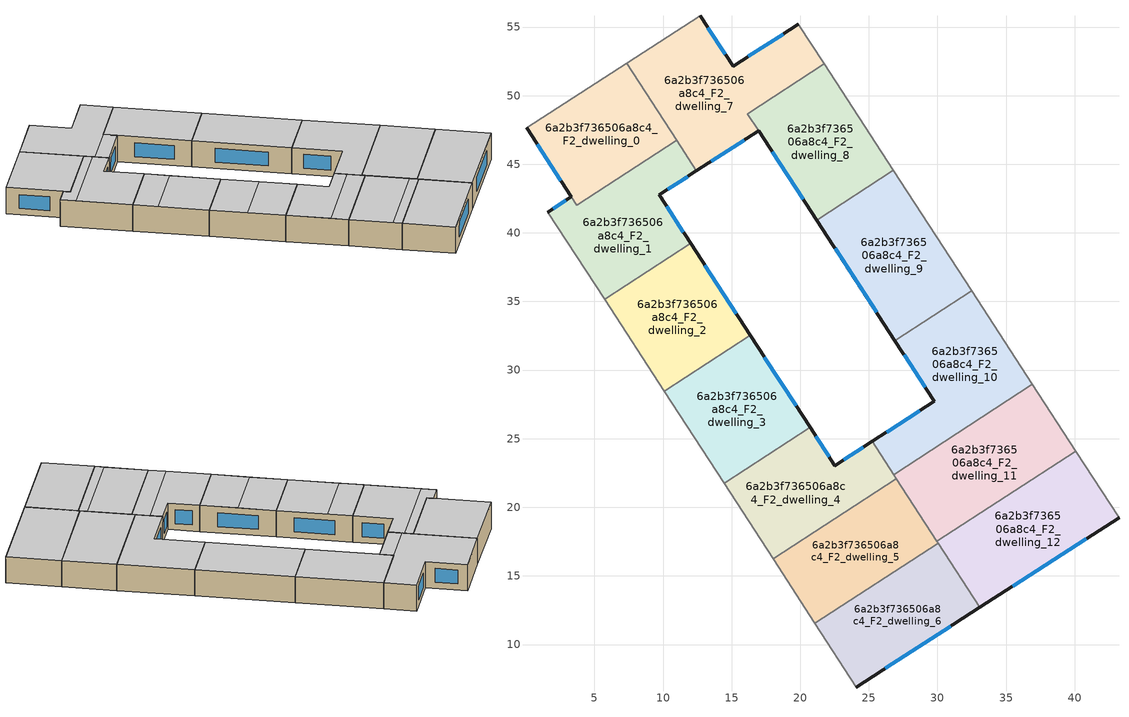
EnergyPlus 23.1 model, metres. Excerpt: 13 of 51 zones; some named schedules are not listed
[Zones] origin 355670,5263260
6a2b3f736506a8c4_F2_dwelling_0
 floor to 6a2b3f736506a8c4_F1_dwelling_0 (EU_floor_Construction): 7.35,52.36 10.99,46.74 3.71,42.01 0.05,47.65 z6
 wall outside (EU_wall_Construction): 0.05,47.65 3.32,42.62 z6:9
 wall adiabatic (EU_wall_Construction): 7.35,52.36 0.05,47.65 z6:9
 wall to 6a2b3f736506a8c4_F2_dwelling_1 (EU_wall_Construction): 3.32,42.62 3.71,42.01 10.99,46.74 z6:9
 wall to 6a2b3f736506a8c4_F2_dwelling_7 (EU_wall_Construction): 10.99,46.74 7.35,52.36 z6:9
 window (EU_Window_Construction): 0.82,46.47 2.55,43.8 z6.7:8.3
 ceiling to 6a2b3f736506a8c4_F3_dwelling_0 (EU_floor_Construction): 10.99,46.74 7.35,52.36 0.05,47.65 3.71,42.01 z9
6a2b3f736506a8c4_F2_dwelling_1
 floor to 6a2b3f736506a8c4_F1_dwelling_1 (EU_floor_Construction): 10.99,46.74 12.44,44.52 9.72,42.76 12.01,39.23 5.74,35.16 1.61,41.52 3.32,42.62 3.71,42.01 z6
 wall outside (EU_wall_Construction): 3.32,42.62 1.61,41.52 / 12.01,39.23 9.72,42.76 12.44,44.52 z6:9
 wall to 6a2b3f736506a8c4_F2_dwelling_2 (EU_wall_Construction): 5.74,35.16 12.01,39.23 z6:9
 wall adiabatic (EU_wall_Construction): 1.61,41.52 5.74,35.16 z6:9
 wall to 6a2b3f736506a8c4_F2_dwelling_7 (EU_wall_Construction): 12.44,44.52 10.99,46.74 z6:9
 window (EU_Window_Construction): 2.92,42.36 2.01,41.78 / 10.36,43.17 11.8,44.1 / 11.47,40.06 10.26,41.93 z6.7:8.3
 ceiling to 6a2b3f736506a8c4_F3_dwelling_1 (EU_floor_Construction): 12.01,39.23 9.72,42.76 12.44,44.52 11.5,45.96 2.52,40.12 5.74,35.16 z9
 ceiling to 6a2b3f736506a8c4_F3_dwelling_0 (EU_floor_Construction): 11.5,45.96 10.99,46.74 3.71,42.01 3.32,42.62 1.61,41.52 2.52,40.12 z9
6a2b3f736506a8c4_F2_dwelling_10
 floor to 6a2b3f736506a8c4_F1_dwelling_10 (EU_floor_Construction): 32.49,35.78 36.92,28.95 26.81,22.38 25.24,24.8 29.78,27.72 26.9,32.15 z6
 wall outside (EU_wall_Construction): 26.9,32.15 29.78,27.72 25.24,24.8 z6:9
 wall to 6a2b3f736506a8c4_F2_dwelling_9 (EU_wall_Construction): 32.49,35.78 26.9,32.15 z6:9
 wall adiabatic (EU_wall_Construction): 36.92,28.95 32.49,35.78 z6:9
 wall to 6a2b3f736506a8c4_F2_dwelling_11 (EU_wall_Construction): 26.81,22.38 36.92,28.95 z6:9
 wall to 6a2b3f736506a8c4_F2_dwelling_4 (EU_wall_Construction): 25.24,24.8 26.81,22.38 z6:9
 window (EU_Window_Construction): 28.71,27.04 26.31,25.48 / 27.58,31.11 29.1,28.76 z6.7:8.3
 ceiling to 6a2b3f736506a8c4_F3_dwelling_9 (EU_floor_Construction): 36.92,28.95 32.49,35.78 26.9,32.15 29.78,27.72 25.24,24.8 26.81,22.38 z9
6a2b3f736506a8c4_F2_dwelling_11
 floor to 6a2b3f736506a8c4_F1_dwelling_11 (EU_floor_Construction): 36.92,28.95 40.07,24.1 29.96,17.54 26.81,22.38 z6
 wall adiabatic (EU_wall_Construction): 40.07,24.1 36.92,28.95 z6:9
 wall to 6a2b3f736506a8c4_F2_dwelling_12 (EU_wall_Construction): 29.96,17.54 40.07,24.1 z6:9
 wall to 6a2b3f736506a8c4_F2_dwelling_5 (EU_wall_Construction): 27.02,22.07 29.96,17.54 z6:9
 wall to 6a2b3f736506a8c4_F2_dwelling_4 (EU_wall_Construction): 26.81,22.38 27.01,22.07 z6:9
 ceiling to 6a2b3f736506a8c4_F3_dwelling_10 (EU_floor_Construction): 40.07,24.1 36.92,28.95 26.81,22.38 29.96,17.54 z9
6a2b3f736506a8c4_F2_dwelling_12
 floor to 6a2b3f736506a8c4_F1_dwelling_12 (EU_floor_Construction): 40.07,24.1 43.23,19.24 33.1,12.7 29.96,17.54 z6
 wall outside (EU_wall_Construction): 33.1,12.7 43.23,19.24 z6:9
 wall adiabatic (EU_wall_Construction): 43.23,19.24 40.07,24.1 z6:9
 wall to 6a2b3f736506a8c4_F2_dwelling_6 (EU_wall_Construction): 30.05,17.39 33.1,12.7 z6:9
 wall to 6a2b3f736506a8c4_F2_dwelling_5 (EU_wall_Construction): 29.96,17.53 30.05,17.39 z6:9
 window (EU_Window_Construction): 35.48,14.24 40.85,17.7 z6.7:8.3
 ceiling to 6a2b3f736506a8c4_F3_dwelling_11 (EU_floor_Construction): 43.23,19.24 40.07,24.1 29.96,17.54 33.1,12.7 z9
6a2b3f736506a8c4_F2_dwelling_2
 floor to 6a2b3f736506a8c4_F1_dwelling_2 (EU_floor_Construction): 12.01,39.23 16.36,32.53 10.09,28.46 5.74,35.16 z6
 wall outside (EU_wall_Construction): 16.36,32.53 12.01,39.23 z6:9
 wall to 6a2b3f736506a8c4_F2_dwelling_3 (EU_wall_Construction): 10.09,28.46 16.36,32.53 z6:9
 wall adiabatic (EU_wall_Construction): 5.74,35.16 10.09,28.46 z6:9
 window (EU_Window_Construction): 15.34,34.1 13.03,37.66 z6.7:8.3
 ceiling adiabatic (EU_roof_Construction): 16.36,32.53 13.46,37 7.19,32.93 10.09,28.46 z9
 ceiling to 6a2b3f736506a8c4_F3_dwelling_1 (EU_floor_Construction): 13.46,37 12.01,39.23 5.74,35.16 7.19,32.93 z9
6a2b3f736506a8c4_F2_dwelling_3
 floor to 6a2b3f736506a8c4_F1_dwelling_3 (EU_floor_Construction): 16.36,32.53 20.72,25.83 14.45,21.75 10.09,28.46 z6
 wall outside (EU_wall_Construction): 20.72,25.83 16.36,32.53 z6:9
 wall to 6a2b3f736506a8c4_F2_dwelling_4 (EU_wall_Construction): 14.45,21.75 20.72,25.83 z6:9
 wall adiabatic (EU_wall_Construction): 10.09,28.46 14.45,21.75 z6:9
 window (EU_Window_Construction): 19.69,27.4 17.38,30.95 z6.7:8.3
 ceiling to 6a2b3f736506a8c4_F3_dwelling_3 (EU_floor_Construction): 20.72,25.83 18.54,29.18 12.27,25.1 14.45,21.75 z9
 ceiling to 6a2b3f736506a8c4_F3_dwelling_2 (EU_floor_Construction): 18.54,29.18 16.36,32.53 10.09,28.46 12.27,25.1 z9
6a2b3f736506a8c4_F2_dwelling_4
 floor to 6a2b3f736506a8c4_F1_dwelling_4 (EU_floor_Construction): 25.24,24.8 27.02,22.07 18.03,16.23 14.45,21.75 20.72,25.83 22.52,23.04 z6
 wall outside (EU_wall_Construction): 25.24,24.8 22.52,23.04 20.72,25.83 z6:9
 wall to 6a2b3f736506a8c4_F2_dwelling_5 (EU_wall_Construction): 18.03,16.23 27.02,22.07 z6:9
 wall adiabatic (EU_wall_Construction): 14.45,21.75 18.03,16.23 z6:9
 window (EU_Window_Construction): 22.1,23.7 21.14,25.17 / 24.6,24.38 23.16,23.45 z6.7:8.3
 ceiling to 6a2b3f736506a8c4_F3_dwelling_4 (EU_floor_Construction): 27.01,22.07 26,23.63 17.02,17.79 18.03,16.23 z9
 ceiling to 6a2b3f736506a8c4_F3_dwelling_3 (EU_floor_Construction): 26,23.63 25.24,24.8 22.52,23.04 20.72,25.83 14.45,21.75 17.02,17.79 z9
6a2b3f736506a8c4_F2_dwelling_5
 floor to 6a2b3f736506a8c4_F1_dwelling_5 (EU_floor_Construction): 27.02,22.07 30.05,17.39 21.07,11.55 18.03,16.23 z6
 wall to 6a2b3f736506a8c4_F2_dwelling_6 (EU_wall_Construction): 21.07,11.55 30.05,17.39 z6:9
 wall adiabatic (EU_wall_Construction): 18.03,16.23 21.07,11.55 z6:9
 ceiling to 6a2b3f736506a8c4_F3_dwelling_5 (EU_floor_Construction): 30.05,17.39 29.55,18.17 20.56,12.33 21.07,11.56 z9
 ceiling to 6a2b3f736506a8c4_F3_dwelling_4 (EU_floor_Construction): 29.55,18.17 27.01,22.07 18.03,16.23 20.56,12.33 z9
6a2b3f736506a8c4_F2_dwelling_6
 floor to 6a2b3f736506a8c4_F1_dwelling_6 (EU_floor_Construction): 30.05,17.39 33.1,12.7 24.1,6.89 21.07,11.55 z6
 wall outside (EU_wall_Construction): 24.1,6.89 33.1,12.7 z6:9
 wall adiabatic (EU_wall_Construction): 21.07,11.55 24.1,6.89 z6:9
 window (EU_Window_Construction): 26.21,8.25 30.99,11.34 z6.7:8.3
 ceiling to 6a2b3f736506a8c4_F3_dwelling_5 (EU_floor_Construction): 33.1,12.7 30.05,17.39 21.07,11.56 24.1,6.89 z9
6a2b3f736506a8c4_F2_dwelling_7
 floor to 6a2b3f736506a8c4_F1_dwelling_7 (EU_floor_Construction): 19.86,55.21 21.74,52.33 16.15,48.7 16.97,47.44 12.44,44.52 7.35,52.36 12.71,55.82 15.1,52.14 z6
 wall outside (EU_wall_Construction): 19.86,55.21 15.1,52.14 12.71,55.82 / 12.44,44.52 16.97,47.44 z6:9
 wall adiabatic (EU_wall_Construction): 12.71,55.82 7.35,52.36 / 21.74,52.33 19.86,55.21 z6:9
 wall to 6a2b3f736506a8c4_F2_dwelling_8 (EU_wall_Construction): 16.16,48.7 21.74,52.33 / 16.97,47.44 16.15,48.7 z6:9
 window (EU_Window_Construction): 14.54,53 13.27,54.95 / 18.75,54.49 16.22,52.86 / 13.5,45.2 15.9,46.76 z6.7:8.3
 ceiling to 6a2b3f736506a8c4_F3_dwelling_6 (EU_floor_Construction): 21.74,52.33 19.86,55.21 15.1,52.14 12.71,55.82 7.35,52.36 11.63,45.76 z9
 ceiling to 6a2b3f736506a8c4_F3_dwelling_7 (EU_floor_Construction): 16.97,47.44 16.16,48.7 11.63,45.76 12.44,44.52 z9
6a2b3f736506a8c4_F2_dwelling_8
 floor to 6a2b3f736506a8c4_F1_dwelling_8 (EU_floor_Construction): 21.74,52.33 26.78,44.56 21.2,40.93 16.16,48.7 z6
 wall outside (EU_wall_Construction): 16.97,47.44 21.2,40.93 z6:9
 wall to 6a2b3f736506a8c4_F2_dwelling_9 (EU_wall_Construction): 21.2,40.93 26.78,44.56 z6:9
 wall adiabatic (EU_wall_Construction): 26.78,44.56 21.74,52.33 z6:9
 window (EU_Window_Construction): 17.96,45.91 20.2,42.46 z6.7:8.3
 ceiling to 6a2b3f736506a8c4_F3_dwelling_7 (EU_floor_Construction): 26.78,44.56 21.74,52.33 16.16,48.7 21.2,40.93 z9
6a2b3f736506a8c4_F2_dwelling_9
 floor to 6a2b3f736506a8c4_F1_dwelling_9 (EU_floor_Construction): 26.78,44.56 32.49,35.78 26.9,32.15 21.2,40.93 z6
 wall outside (EU_wall_Construction): 21.2,40.93 26.9,32.15 z6:9
 wall adiabatic (EU_wall_Construction): 32.49,35.78 26.78,44.56 z6:9
 window (EU_Window_Construction): 22.54,38.87 25.56,34.21 z6.7:8.3
 ceiling to 6a2b3f736506a8c4_F3_dwelling_8 (EU_floor_Construction): 32.49,35.78 26.78,44.56 21.2,40.93 26.9,32.15 z9
[Building]
EU S2 Campaign: North Axis=0; Terrain=City; Solar Distribution=FullExterior
[Site:Location]
Budapest.Ferenc.Liszt.Intl.AP: Latitude=47.437; Longitude=19.256; Time Zone=1; Elevation=185
[SizingPeriod:WeatherFileDays]
AnnualSizingPeriod: Begin Month=1; Begin Day of Month=1; End Month=12; End Day of Month=31; Day of Week for Start Day=Monday; Use Weather File Daylight Saving Period=No; Use Weather File Rain and Snow Indicators=No
[MATERIAL]
EU_InternalMass_Material: Roughness=MediumRough; Thickness=0.1; Conductivity=1; Density=1800; Specific Heat=900; Thermal Absorptance=0.9; Solar Absorptance=0.7; Visible Absorptance=0.7
[MATERIAL:NOMASS] Roughness=MediumRough; Thermal Absorptance=0.9; Solar Absorptance=0.7; Visible Absorptance=0.7
Name | Thermal Resistance
EU_wall_NoMass | 0.832559
EU_roof_NoMass | 1.39638
EU_floor_NoMass | 0.872794
[WINDOWMATERIAL:SIMPLEGLAZINGSYSTEM]
EU_Window_SimpleGlazing: UFactor=2.79869; Solar Heat Gain Coefficient=0.75; Visible Transmittance=0.75
[CONSTRUCTION]
EU_wall_Construction: EU_wall_NoMass
EU_roof_Construction: EU_roof_NoMass
EU_floor_Construction: EU_floor_NoMass
EU_Window_Construction: EU_Window_SimpleGlazing
EU_InternalMass_Construction: EU_InternalMass_Material
[ZONE] Type=1; Multiplier=1; Ceiling Height=autocalculate; Floor Area=autocalculate; Part of Total Floor Area=Yes
Name | Volume
6a2b3f736506a8c4_F2_dwelling_0 | 174.803
6a2b3f736506a8c4_F2_dwelling_1 | 183.738
6a2b3f736506a8c4_F2_dwelling_10 | 209.128
6a2b3f736506a8c4_F2_dwelling_11; 6a2b3f736506a8c4_F2_dwelling_9 | 209.154
6a2b3f736506a8c4_F2_dwelling_12 | 209.168
6a2b3f736506a8c4_F2_dwelling_2 | 179.268
6a2b3f736506a8c4_F2_dwelling_3 | 179.275
6a2b3f736506a8c4_F2_dwelling_4 | 179.276
6a2b3f736506a8c4_F2_dwelling_5; 6a2b3f736506a8c4_F2_dwelling_6 | 179.274
6a2b3f736506a8c4_F2_dwelling_7 | 233.251
6a2b3f736506a8c4_F2_dwelling_8 | 184.987
[INTERNALMASS] Construction=EU_InternalMass_Construction
Name | Zone or ZoneList | Surface Area
6a2b3f736506a8c4_F2_dwelling_0_EU_InternalMass | 6a2b3f736506a8c4_F2_dwelling_0 | 58.2749
6a2b3f736506a8c4_F2_dwelling_1_EU_InternalMass | 6a2b3f736506a8c4_F2_dwelling_1 | 61.2457
6a2b3f736506a8c4_F2_dwelling_2_EU_InternalMass | 6a2b3f736506a8c4_F2_dwelling_2 | 59.7559
6a2b3f736506a8c4_F2_dwelling_3_EU_InternalMass | 6a2b3f736506a8c4_F2_dwelling_3 | 59.7586
6a2b3f736506a8c4_F2_dwelling_4_EU_InternalMass | 6a2b3f736506a8c4_F2_dwelling_4 | 59.7586
6a2b3f736506a8c4_F2_dwelling_5_EU_InternalMass | 6a2b3f736506a8c4_F2_dwelling_5 | 59.758
6a2b3f736506a8c4_F2_dwelling_6_EU_InternalMass | 6a2b3f736506a8c4_F2_dwelling_6 | 59.7582
6a2b3f736506a8c4_F2_dwelling_7_EU_InternalMass | 6a2b3f736506a8c4_F2_dwelling_7 | 77.7496
6a2b3f736506a8c4_F2_dwelling_8_EU_InternalMass | 6a2b3f736506a8c4_F2_dwelling_8 | 61.685
6a2b3f736506a8c4_F2_dwelling_9_EU_InternalMass | 6a2b3f736506a8c4_F2_dwelling_9 | 69.7181
6a2b3f736506a8c4_F2_dwelling_10_EU_InternalMass | 6a2b3f736506a8c4_F2_dwelling_10 | 69.7095
6a2b3f736506a8c4_F2_dwelling_11_EU_InternalMass | 6a2b3f736506a8c4_F2_dwelling_11 | 69.7183
6a2b3f736506a8c4_F2_dwelling_12_EU_InternalMass | 6a2b3f736506a8c4_F2_dwelling_12 | 69.7227
[OTHEREQUIPMENT] Fuel Type=Electricity; Design Level Calculation Method=Watts/Area; Power per Zone Floor Area=1; Fraction Latent=0; Fraction Radiant=0; Fraction Lost=0; Carbon Dioxide Generation Rate=0; EndUse Subcategory=EU_Step8_InternalGains
Name | Zone or ZoneList or Space or SpaceList | Schedule
EU_Step8_InternalGain_6a2b3f736506a8c4_F2_dwelling_0_f000 | 6a2b3f736506a8c4_F2_dwelling_0 | EU_Step8_GainSchedule_6a2b3f736506a8c4_F2_dwelling_0_f000
EU_Step8_InternalGain_6a2b3f736506a8c4_F2_dwelling_1_f000 | 6a2b3f736506a8c4_F2_dwelling_1 | EU_Step8_GainSchedule_6a2b3f736506a8c4_F2_dwelling_1_f000
EU_Step8_InternalGain_6a2b3f736506a8c4_F2_dwelling_2_f000 | 6a2b3f736506a8c4_F2_dwelling_2 | EU_Step8_GainSchedule_6a2b3f736506a8c4_F2_dwelling_2_f000
EU_Step8_InternalGain_6a2b3f736506a8c4_F2_dwelling_3_f000 | 6a2b3f736506a8c4_F2_dwelling_3 | EU_Step8_GainSchedule_6a2b3f736506a8c4_F2_dwelling_3_f000
EU_Step8_InternalGain_6a2b3f736506a8c4_F2_dwelling_4_f000 | 6a2b3f736506a8c4_F2_dwelling_4 | EU_Step8_GainSchedule_6a2b3f736506a8c4_F2_dwelling_4_f000
EU_Step8_InternalGain_6a2b3f736506a8c4_F2_dwelling_5_f000 | 6a2b3f736506a8c4_F2_dwelling_5 | EU_Step8_GainSchedule_6a2b3f736506a8c4_F2_dwelling_5_f000
EU_Step8_InternalGain_6a2b3f736506a8c4_F2_dwelling_6_f000 | 6a2b3f736506a8c4_F2_dwelling_6 | EU_Step8_GainSchedule_6a2b3f736506a8c4_F2_dwelling_6_f000
EU_Step8_InternalGain_6a2b3f736506a8c4_F2_dwelling_7_f000 | 6a2b3f736506a8c4_F2_dwelling_7 | EU_Step8_GainSchedule_6a2b3f736506a8c4_F2_dwelling_7_f000
EU_Step8_InternalGain_6a2b3f736506a8c4_F2_dwelling_8_f000 | 6a2b3f736506a8c4_F2_dwelling_8 | EU_Step8_GainSchedule_6a2b3f736506a8c4_F2_dwelling_8_f000
EU_Step8_InternalGain_6a2b3f736506a8c4_F2_dwelling_9_f000 | 6a2b3f736506a8c4_F2_dwelling_9 | EU_Step8_GainSchedule_6a2b3f736506a8c4_F2_dwelling_9_f000
EU_Step8_InternalGain_6a2b3f736506a8c4_F2_dwelling_10_f000 | 6a2b3f736506a8c4_F2_dwelling_10 | EU_Step8_GainSchedule_6a2b3f736506a8c4_F2_dwelling_10_f000
EU_Step8_InternalGain_6a2b3f736506a8c4_F2_dwelling_11_f000 | 6a2b3f736506a8c4_F2_dwelling_11 | EU_Step8_GainSchedule_6a2b3f736506a8c4_F2_dwelling_11_f000
EU_Step8_InternalGain_6a2b3f736506a8c4_F2_dwelling_12_f000 | 6a2b3f736506a8c4_F2_dwelling_12 | EU_Step8_GainSchedule_6a2b3f736506a8c4_F2_dwelling_12_f000
[ZONEVENTILATION:DESIGNFLOWRATE] Schedule=EU_AlwaysOn; Design Flow Rate Calculation Method=AirChanges/Hour; Air Changes per Hour=0.475469; Ventilation Type=Natural; Fan Pressure Rise=0; Fan Total Efficiency=1; Constant Term Coefficient=1; Temperature Term Coefficient=0; Velocity Term Coefficient=0; Velocity Squared Term Coefficient=0; Minimum Indoor Temperature=-100; Maximum Indoor Temperature=100; Delta Temperature=-100; Minimum Outdoor Temperature=-100; Maximum Outdoor Temperature=100; Maximum Wind Speed=40
Name | Zone or ZoneList or Space or SpaceList
EU_ConstantAir_6a2b3f736506a8c4_F2_dwelling_0 | 6a2b3f736506a8c4_F2_dwelling_0
EU_ConstantAir_6a2b3f736506a8c4_F2_dwelling_1 | 6a2b3f736506a8c4_F2_dwelling_1
EU_ConstantAir_6a2b3f736506a8c4_F2_dwelling_2 | 6a2b3f736506a8c4_F2_dwelling_2
EU_ConstantAir_6a2b3f736506a8c4_F2_dwelling_3 | 6a2b3f736506a8c4_F2_dwelling_3
EU_ConstantAir_6a2b3f736506a8c4_F2_dwelling_4 | 6a2b3f736506a8c4_F2_dwelling_4
EU_ConstantAir_6a2b3f736506a8c4_F2_dwelling_5 | 6a2b3f736506a8c4_F2_dwelling_5
EU_ConstantAir_6a2b3f736506a8c4_F2_dwelling_6 | 6a2b3f736506a8c4_F2_dwelling_6
EU_ConstantAir_6a2b3f736506a8c4_F2_dwelling_7 | 6a2b3f736506a8c4_F2_dwelling_7
EU_ConstantAir_6a2b3f736506a8c4_F2_dwelling_8 | 6a2b3f736506a8c4_F2_dwelling_8
EU_ConstantAir_6a2b3f736506a8c4_F2_dwelling_9 | 6a2b3f736506a8c4_F2_dwelling_9
EU_ConstantAir_6a2b3f736506a8c4_F2_dwelling_10 | 6a2b3f736506a8c4_F2_dwelling_10
EU_ConstantAir_6a2b3f736506a8c4_F2_dwelling_11 | 6a2b3f736506a8c4_F2_dwelling_11
EU_ConstantAir_6a2b3f736506a8c4_F2_dwelling_12 | 6a2b3f736506a8c4_F2_dwelling_12
[HVACTEMPLATE:ZONE:IDEALLOADSAIRSYSTEM] System Availability Schedule=EU_AlwaysOn; Maximum Heating Supply Air Temperature=50; Minimum Cooling Supply Air Temperature=13; Maximum Heating Supply Air Humidity Ratio=0.0156; Minimum Cooling Supply Air Humidity Ratio=0.0077; Heating Limit=NoLimit; Cooling Limit=NoLimit; Heating Availability Schedule=EU_AlwaysOn; Cooling Availability Schedule=EU_CoolingOff; Dehumidification Control Type=ConstantSensibleHeatRatio; Cooling Sensible Heat Ratio=0.7; Dehumidification Setpoint=60; Humidification Control Type=None; Humidification Setpoint=30; Outdoor Air Method=None; Outdoor Air Flow Rate per Person=0.00944; Outdoor Air Flow Rate per Zone Floor Area=0; Outdoor Air Flow Rate per Zone=0; Demand Controlled Ventilation Type=None; Outdoor Air Economizer Type=NoEconomizer; Heat Recovery Type=None; Sensible Heat Recovery Effectiveness=0.7; Latent Heat Recovery Effectiveness=0.65
Name | Template Thermostat
6a2b3f736506a8c4_F2_dwelling_0 | EU_HeatOnly_6a2b3f736506a8c4_F2_dwelling_0
6a2b3f736506a8c4_F2_dwelling_1 | EU_HeatOnly_6a2b3f736506a8c4_F2_dwelling_1
6a2b3f736506a8c4_F2_dwelling_2 | EU_HeatOnly_6a2b3f736506a8c4_F2_dwelling_2
6a2b3f736506a8c4_F2_dwelling_3 | EU_HeatOnly_6a2b3f736506a8c4_F2_dwelling_3
6a2b3f736506a8c4_F2_dwelling_4 | EU_HeatOnly_6a2b3f736506a8c4_F2_dwelling_4
6a2b3f736506a8c4_F2_dwelling_5 | EU_HeatOnly_6a2b3f736506a8c4_F2_dwelling_5
6a2b3f736506a8c4_F2_dwelling_6 | EU_HeatOnly_6a2b3f736506a8c4_F2_dwelling_6
6a2b3f736506a8c4_F2_dwelling_7 | EU_HeatOnly_6a2b3f736506a8c4_F2_dwelling_7
6a2b3f736506a8c4_F2_dwelling_8 | EU_HeatOnly_6a2b3f736506a8c4_F2_dwelling_8
6a2b3f736506a8c4_F2_dwelling_9 | EU_HeatOnly_6a2b3f736506a8c4_F2_dwelling_9
6a2b3f736506a8c4_F2_dwelling_10 | EU_HeatOnly_6a2b3f736506a8c4_F2_dwelling_10
6a2b3f736506a8c4_F2_dwelling_11 | EU_HeatOnly_6a2b3f736506a8c4_F2_dwelling_11
6a2b3f736506a8c4_F2_dwelling_12 | EU_HeatOnly_6a2b3f736506a8c4_F2_dwelling_12
